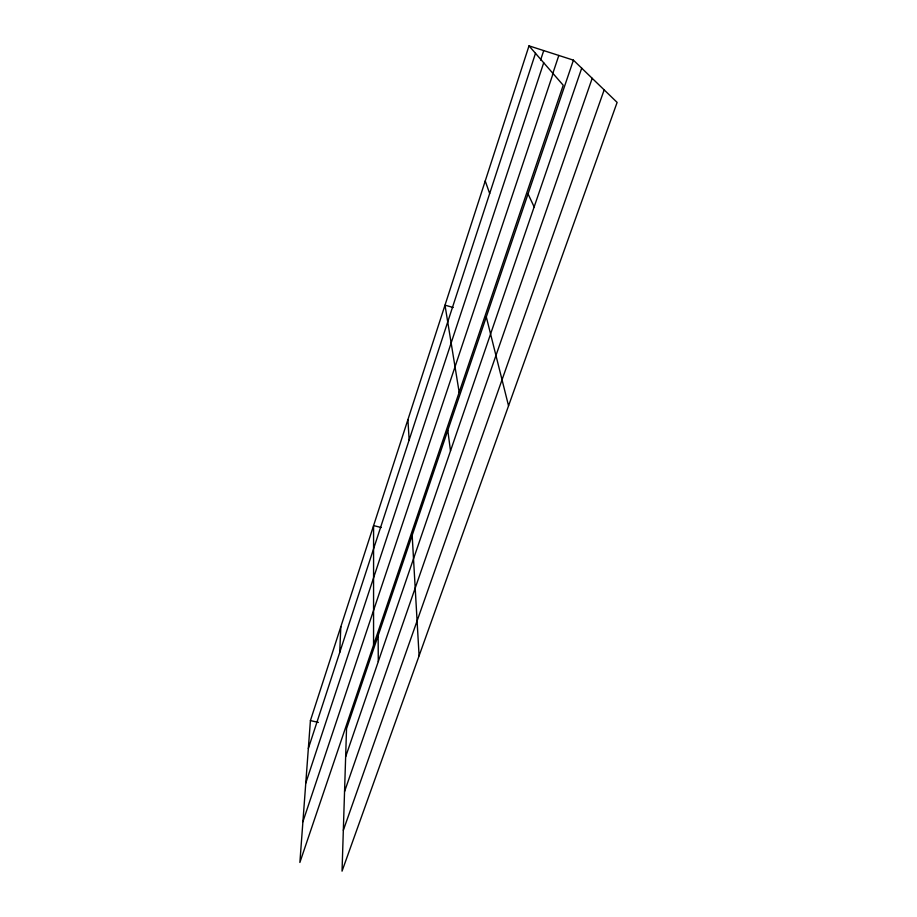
<?xml version="1.0" encoding="UTF-8"?>
<svg xmlns="http://www.w3.org/2000/svg" width="917" height="917" viewBox="0 0 917 917"><rect width="100%" height="100%" fill="white"/><g stroke="black" fill="none" stroke-linecap="round" stroke-linejoin="round"><path stroke-width="1.38" d="M373.563 645.018L373.586 525.59L381.254 527.516M339.714 652.503L340.826 626.724M310.416 720.602L299.882 862.461L563.221 85.247L529.006 45.85L310.416 720.602L318.382 722.39M308.341 748.501L535.494 53.324M540.583 60.109L543.724 50.595M305.774 783.107L543.701 62.769M552.481 74.437L558.82 55.456M302.908 821.724L553.077 73.566M573.423 60.155L346.534 728.728L342.041 871.15L617.118 102.406L573.423 60.155L529.006 45.85M345.652 756.754L581.71 68.179M344.563 791.509L592.199 78.312M343.336 830.275L604.165 89.889M453.204 307.493L444.997 305.155L459.176 392.338M528.032 193.923L534.153 206.898M485.231 180.981L489.678 193.521M486.297 316.892L508.545 405.818M447.794 430.337L450.499 450.912M407.905 419.665L409.154 439.954M412.169 535.322L419.092 655.804M378.136 635.607L378.285 661.558"/></g></svg>
